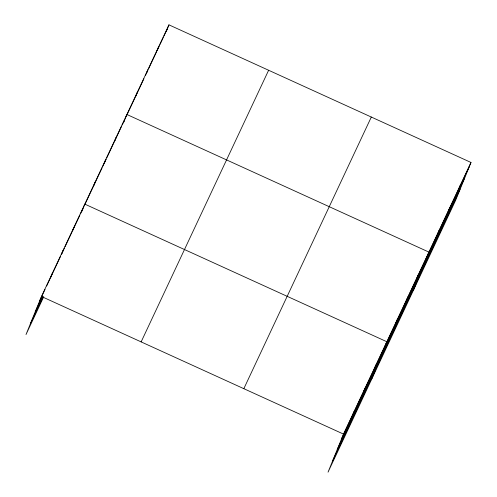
<?xml version="1.0" encoding="UTF-8"?>
<svg xmlns="http://www.w3.org/2000/svg" width="497" height="497" viewBox="0 0 497 497"><rect width="100%" height="100%" fill="white"/><g stroke="black" fill="none" stroke-linecap="round" stroke-linejoin="round"><path stroke-width="0.75" d="M470.988 162.463L343.495 434.092L328.045 472.15L455.538 200.521L470.988 162.463L168.955 24.85L41.462 296.479L26.012 334.537L43.742 296.752M50.601 277.581L52.303 273.393M63.138 250.302L61.435 254.495L64.393 248.196M72.556 230.707L73.972 227.216M81.974 211.107L83.111 208.318L80.483 213.915M83.397 207.616L84.813 204.124L386.846 341.737L371.389 379.795M93.629 185.909L95.331 181.716M104.146 163.494L105.849 159.307M114.664 141.086L116.366 136.899M123.765 122.169L124.902 119.373L122.225 124.983M125.182 118.677L126.884 114.49L428.917 252.103L413.461 290.155M135.7 96.269L137.402 92.075M147.92 69.667L145.559 75.258M157.021 50.75L158.437 47.258M166.402 31.137L167.253 29.037L163.967 36.045M167.539 28.341L168.955 24.85M352.634 415.194L354.336 411.007M363.469 392.108L365.171 387.915M374.303 369.016L376.005 364.829M395.662 323.522L397.364 319.329M406.179 301.107L407.882 296.92M416.697 278.699L418.399 274.512M437.733 233.882L439.435 229.695M448.251 211.473L449.953 207.28M458.768 189.065L460.471 184.872M39.766 300.673L45.016 289.478M46.662 285.98L60.454 256.589M65.051 246.798L72.276 231.403M72.605 230.707L79.824 215.313M84.428 205.516L102.177 167.7M102.829 166.296L106.122 159.295M106.774 157.897L121.566 126.381M126.17 116.578L143.919 78.762M146.547 73.158L147.864 70.357M148.522 68.959L156.735 51.452M157.064 50.75L159.369 45.848M160.022 44.444L163.308 37.443M35.225 311.843L42.45 296.454M30.553 323.361L43.028 296.771M141.136 341.893L268.628 70.263M243.828 388.679L371.315 117.05M341.793 438.286L469.286 166.657M337.258 449.462L464.751 177.827M332.58 460.974L460.073 189.345M41.462 296.479L343.495 434.092"/></g></svg>
